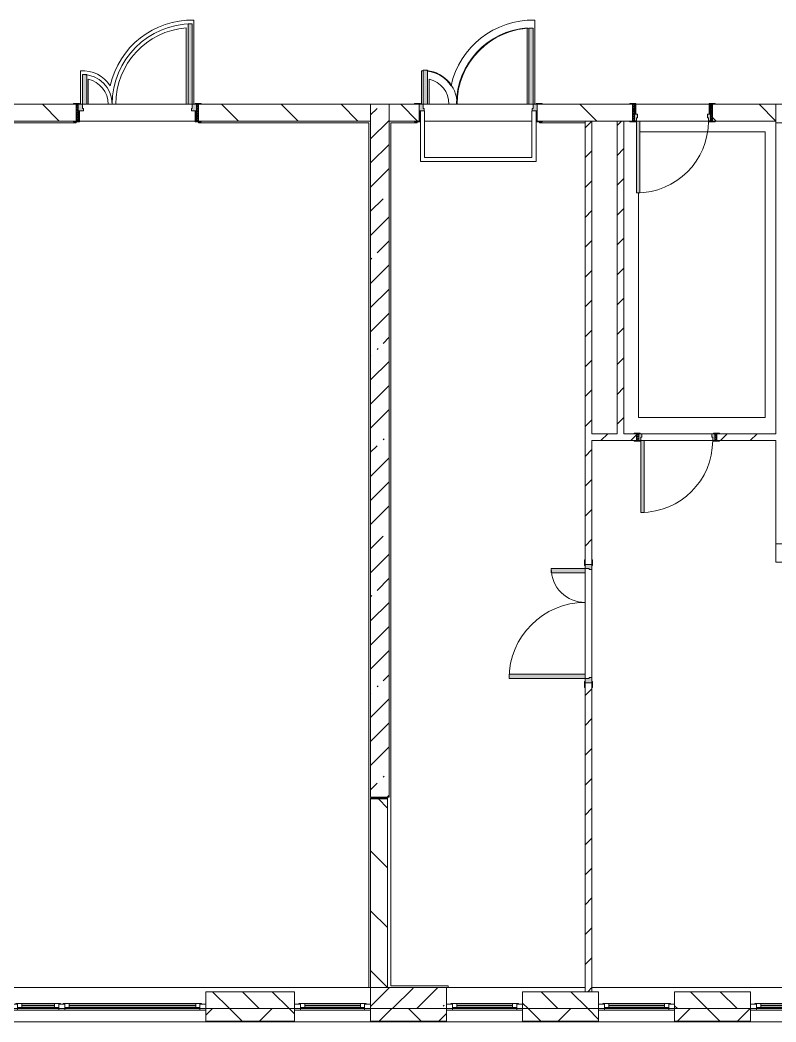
# Model space of a CAD drawing. Header units: millimetres. Extents: x 35224 to 234359, y -8553 to 29000.
# Drawn here: x 210329 to 219279, y -258 to 11595 of the extents above; entities that cross this region are included whole.
import ezdxf

# ---------------------------------------------------------------- set-up
doc = ezdxf.new("R2010")
doc.units = ezdxf.units.MM
for name, color, linetype, lineweight in [('A-DETL-2', 7, 'Continuous', 5), ('A-GLAZ-1', 7, 'Continuous', 5), ('A-WALL', 7, 'Continuous', 9), ('A-WALL-4', 7, 'Continuous', 5), ('I-WALL-3', 7, 'Continuous', 5), ('S-COLS-1', 7, 'Continuous', 5)]:
    doc.layers.add(name, color=color, linetype=linetype, lineweight=lineweight)
for name, color, linetype, lineweight, true_color in [('A-DOOR-2', 7, 'Continuous', 5, 0xaaaaaa), ('A-DOOR-3', 7, 'Continuous', 5, 0xe2e2e2), ('A-DOOR-FRAM-2', 7, 'Continuous', 5, 0xe2e2e2), ('A-DOOR-FRAM-3', 7, 'Continuous', 5, 0xaaaaaa), ('A-FLOR-2', 7, 'Continuous', 5, 0xaaaaaa)]:
    doc.layers.add(name, color=color, linetype=linetype, lineweight=lineweight, true_color=true_color)
pattern_1 = [(135, (107348.7, 0), (-353.5534, -353.5534), [])]
pattern_2 = [(45, (107348.7, 0), (-285.1231, 285.1231), []), (45, (107633.8, 0), (-285.1231, 285.1231), [504.031, -100.806, 16.764, -84.042])]
pattern_3 = [(45, (107348.7, 0), (-176.7767, 176.7767), [])]

# ---------------------------------------------------------------- blocks, each defined once
blk = doc.blocks.new('110_Дверь_СКБ_2Ст - Д-2а_л_ Из коридора на лестницу-32216062-3_7_2_птичка')
at = {"layer": 'A-DOOR-3'}
for points in [[(612, 100), (662, 100), (662, 1000), (612, 1000), (612, 721)], [(-588, 100), (-588, 500), (-638, 500), (-638, 100)], [(712, -100), (712, 20), (698, 20), (698, -100)]]:
    blk.add_hatch(color=256, dxfattribs=at).paths.add_polyline_path(points)
h = blk.add_hatch(color=256, dxfattribs=at)
h.paths.add_polyline_path([(712, 20), (712, 100), (662, 100), (662, 50), (652, 50), (652, 20), (680, 20)])
h.paths.add_polyline_path([(-628, 20), (-628, 50), (-638, 50), (-638, 100), (-688, 100), (-688, 20)])
at = {"layer": 'A-DOOR-FRAM-2'}
for points in [[(-672, 100), (-672, 108), (-742, 108), (-742, 100)], [(-672, -100), (-672, 20), (-688, 20), (-688, -100)], [(768, 100), (768, 108), (698, 108), (698, 100)], [(-672, -108), (-672, -100), (-742, -100), (-742, -108)], [(768, -108), (768, -100), (698, -100), (698, -108)]]:
    blk.add_hatch(color=256, dxfattribs=at).paths.add_polyline_path(points)
at = {"layer": 'A-DOOR-2'}
for p, q in [((662, 1000), (612, 1000)), ((612, 1000), (612, 100)), ((662, 100), (662, 1000)), ((-638, 500), (-638, 100)), ((-588, 500), (-638, 500)), ((-588, 100), (-588, 500)), ((-638, 100), (-588, 100)), ((612, 100), (662, 100))]:
    blk.add_line(p, q, dxfattribs=at)
for centre, radius, start, end in [((662, 100), 900, 90, 180), ((-638, 100), 400, 360, 90)]:
    blk.add_arc(centre, radius, start, end, dxfattribs=at)
at = {"layer": 'A-DOOR-FRAM-3'}
for p, q in [((-672, 108), (-742, 108)), ((-742, 108), (-742, 100)), ((-742, 100), (-672, 100)), ((-638, 100), (-688, 100)), ((-688, 100), (-688, 20)), ((-688, 20), (-628, 20)), ((-672, 20), (-688, 20)), ((-688, 20), (-688, -100)), ((-672, 100), (-672, 108)), ((-672, -100), (-672, 20)), ((-638, 50), (-638, 100)), ((-628, 50), (-638, 50)), ((-628, 20), (-628, 50)), ((662, 50), (652, 50)), ((652, 50), (652, 20)), ((652, 20), (712, 20)), ((662, 100), (662, 50)), ((712, 100), (662, 100)), ((768, 108), (698, 108)), ((698, 108), (698, 100)), ((698, 100), (768, 100)), ((712, 20), (698, 20)), ((698, 20), (698, -100)), ((712, 20), (712, 100)), ((712, -100), (712, 20)), ((768, 100), (768, 108)), ((-672, -100), (-742, -100)), ((-742, -100), (-742, -108)), ((-742, -108), (-672, -108)), ((-688, -100), (-672, -100)), ((-672, -108), (-672, -100)), ((698, -100), (712, -100)), ((768, -100), (698, -100)), ((698, -100), (698, -108)), ((698, -108), (768, -108)), ((768, -108), (768, -100))]:
    blk.add_line(p, q, dxfattribs=at)
blk = doc.blocks.new('120_Окно_СКБ_2Ст_Фрамуга сверху - 120_Окно_СКБ_2Ст_2300х2500_h_ ДОО-19727959-3_7_2_птичка')
at = {"layer": 'A-GLAZ-1'}
for p, q in [((-1150, -127), (-1150, -57)), ((-1150, -57), (-1080, -57)), ((1150, -57), (-1150, -57)), ((-1080, -57), (-1080, -127)), ((-1080, -57), (1080, -57)), ((520, -87), (-1080, -87)), ((-1080, -87), (-1080, -127)), ((-1030, -137), (-1030, -87)), ((-1030, -107), (470, -107)), ((470, -117), (-1030, -117)), ((470, -137), (470, -87)), ((520, -127), (520, -57)), ((520, -57), (590, -57)), ((520, -127), (520, -87)), ((590, -57), (590, -127)), ((1080, -87), (590, -87)), ((590, -87), (590, -127)), ((640, -137), (640, -87)), ((640, -107), (1030, -107)), ((1030, -117), (640, -117)), ((1030, -137), (1030, -87)), ((1080, -127), (1080, -57)), ((1080, -57), (1150, -57)), ((1080, -127), (1080, -87)), ((1150, -57), (1150, -127)), ((-1080, -127), (-1150, -127)), ((-1150, -127), (-1100, -127)), ((-1080, -127), (-1100, -127)), ((-1100, -127), (-1100, -137)), ((-1100, -137), (540, -137)), ((540, -137), (-1100, -137)), ((590, -127), (520, -127)), ((540, -127), (520, -127)), ((540, -127), (570, -127)), ((540, -127), (570, -127)), ((540, -137), (540, -127)), ((590, -127), (570, -127)), ((570, -127), (570, -137)), ((570, -137), (1100, -137)), ((1100, -137), (570, -137)), ((1150, -127), (1080, -127)), ((1100, -127), (1080, -127)), ((1100, -127), (1150, -127)), ((1100, -137), (1100, -127))]:
    blk.add_line(p, q, dxfattribs=at)
blk = doc.blocks.new('120_Окно_СКБ_1Ст - 120_Окно_СКБ_1Ст 900х2500_h_ с форточкой-22876038-3_7_2_птичка')
at = {"layer": 'A-GLAZ-1'}
for p, q in [((-450, -127), (-450, -57)), ((-450, -57), (-380, -57)), ((450, -57), (-450, -57)), ((-380, -57), (-380, -127)), ((380, -87), (-380, -87)), ((-380, -87), (-380, -127)), ((-330, -137), (-330, -87)), ((-330, -107), (330, -107)), ((330, -117), (-330, -117)), ((330, -137), (330, -87)), ((380, -127), (380, -57)), ((380, -57), (450, -57)), ((380, -127), (380, -87)), ((450, -57), (450, -127)), ((-380, -127), (-450, -127)), ((-450, -127), (-400, -127)), ((-380, -127), (-400, -127)), ((-400, -127), (-400, -137)), ((-400, -137), (400, -137)), ((400, -137), (-400, -137)), ((450, -127), (380, -127)), ((400, -127), (380, -127)), ((400, -127), (450, -127)), ((400, -137), (400, -127))]:
    blk.add_line(p, q, dxfattribs=at)
blk = doc.blocks.new('110_Дверь_СКБ_1Ст_Внутренняя1 - Д-8 950x2100h_охрана-V117-3_7_2_птичка')
at = {"layer": 'A-DOOR-2'}
h = blk.add_hatch(dxfattribs=at)
h.set_pattern_fill('FP_95', color=256, style=0, pattern_type=2)
h.set_pattern_definition([(135, (1826.41, 164.685), (-14.14214, -14.14214), []), (225, (1826.41, 164.685), (14.14214, -14.14214), [])])
h.paths.add_polyline_path([(487.5, 100), (462.5, 100), (462.5, -100), (487.5, -100), (487.5, -34.8)])
at = {"layer": 'A-DOOR-3'}
h = blk.add_hatch(color=256, dxfattribs=at)
h.paths.add_polyline_path([(437.5, 100), (437.5, 60), (427.5, 60), (427.5, 20), (462.5, 20), (462.5, 100)])
h.paths.add_polyline_path([(-412.5, 100), (-437.5, 100), (-437.5, 20), (-402.5, 20), (-402.5, 60), (-412.5, 60)])
at = {"layer": 'A-DOOR-FRAM-2'}
for points in [[(397.5, 950), (397.5, 100), (437.5, 100), (437.5, 950)], [(-492.5, 108), (-492.5, 100), (-422.5, 100), (-422.5, 108)], [(-422.5, 20), (-437.5, 20), (-437.5, -100), (-422.5, -100), (-422.5, -34.8)], [(517.5, 108), (447.5, 108), (447.5, 100), (517.5, 100)], [(462.5, 20), (447.5, 20), (447.5, -100), (462.5, -100), (462.5, -34.8)], [(-492.5, -100), (-492.5, -108), (-422.5, -108), (-422.5, -100)], [(447.5, -100), (447.5, -108), (517.5, -108), (517.5, -100)]]:
    blk.add_hatch(color=256, dxfattribs=at).paths.add_polyline_path(points)
at = {"layer": 'A-DOOR-FRAM-3'}
h = blk.add_hatch(dxfattribs=at)
h.set_pattern_fill('FP_96', color=256, style=0, pattern_type=2)
h.set_pattern_definition([(45, (-296.384, 164.685), (-14.1421, 14.1421), []), (135, (-296.384, 164.685), (-14.1421, -14.1421), [])])
h.paths.add_polyline_path([(-437.5, 100), (-462.5, 100), (-462.5, -100), (-437.5, -100), (-437.5, -34.8)])
at = {"layer": 'A-DOOR-2'}
for p, q in [((437.5, 950), (397.5, 950)), ((397.5, 950), (397.5, 100)), ((437.5, 100), (437.5, 950)), ((397.5, 100), (437.5, 100))]:
    blk.add_line(p, q, dxfattribs=at)
blk.add_arc((437.5, 100), 850, 90, 180, dxfattribs=at)
at = {"layer": 'A-DOOR-FRAM-3'}
for p, q in [((-422.5, 108), (-492.5, 108)), ((-492.5, 108), (-492.5, 100)), ((-492.5, 100), (-422.5, 100)), ((-437.5, 100), (-462.5, 100)), ((-462.5, 100), (-462.5, -100)), ((-412.5, 100), (-437.5, 100)), ((-437.5, 100), (-437.5, 20)), ((-437.5, -100), (-437.5, 100)), ((-422.5, 100), (-437.5, 100)), ((-437.5, 100), (-437.5, 99)), ((-437.5, 99), (-422.5, 99)), ((-437.5, 20), (-402.5, 20)), ((-422.5, 20), (-437.5, 20)), ((-437.5, 20), (-437.5, -100)), ((-422.5, 100), (-422.5, 108)), ((-422.5, 99), (-422.5, 100)), ((-422.5, -100), (-422.5, 20)), ((-412.5, 60), (-412.5, 100)), ((-402.5, 60), (-412.5, 60)), ((-402.5, 20), (-402.5, 60)), ((437.5, 60), (427.5, 60)), ((427.5, 60), (427.5, 20)), ((427.5, 20), (462.5, 20)), ((437.5, 100), (437.5, 60)), ((462.5, 100), (437.5, 100)), ((517.5, 108), (447.5, 108)), ((447.5, 108), (447.5, 100)), ((462.5, 100), (447.5, 100)), ((447.5, 100), (447.5, 99)), ((447.5, 100), (517.5, 100)), ((447.5, 99), (462.5, 99)), ((462.5, 20), (447.5, 20)), ((447.5, 20), (447.5, -100)), ((462.5, 20), (462.5, 100)), ((487.5, 100), (462.5, 100)), ((462.5, 100), (462.5, -100)), ((462.5, 99), (462.5, 100)), ((462.5, -100), (462.5, 20)), ((487.5, -100), (487.5, 100)), ((517.5, 100), (517.5, 108)), ((-422.5, -100), (-492.5, -100)), ((-492.5, -100), (-492.5, -108)), ((-492.5, -108), (-422.5, -108)), ((-462.5, -100), (-437.5, -100)), ((-437.5, -100), (-422.5, -100)), ((-422.5, -108), (-422.5, -100)), ((447.5, -100), (462.5, -100)), ((517.5, -100), (447.5, -100)), ((447.5, -100), (447.5, -108)), ((447.5, -108), (517.5, -108)), ((462.5, -100), (487.5, -100)), ((517.5, -108), (517.5, -100))]:
    blk.add_line(p, q, dxfattribs=at)
blk = doc.blocks.new('110_Дверь_СКБ_1Ст_Внутренняя1 - Д-8 950x2100h_охрана-V148-3_7_2_птичка')
at = {"layer": 'A-DOOR-2'}
h = blk.add_hatch(dxfattribs=at)
h.set_pattern_fill('FP_124', color=256, style=0, pattern_type=2)
h.set_pattern_definition([(135, (1826.41, 104.685), (-14.14214, -14.14214), []), (225, (1826.41, 104.685), (14.14214, -14.14214), [])])
h.paths.add_polyline_path([(487, 40), (462, 40), (462, -40), (487, -40)])
at = {"layer": 'A-DOOR-3'}
h = blk.add_hatch(color=256, dxfattribs=at)
h.paths.add_polyline_path([(437, 40), (437, 0), (427, 0), (427, -40), (462, -40), (462, 40)])
h.paths.add_polyline_path([(-413, 40), (-438, 40), (-438, -40), (-403, -40), (-403, 0), (-413, 0)])
at = {"layer": 'A-DOOR-FRAM-2'}
for points in [[(397, 890), (397, 40), (437, 40), (437, 890)], [(-493, 48), (-493, 40), (-423, 40), (-423, 48)], [(517, 48), (447, 48), (447, 40), (517, 40)], [(-423, -40), (-493, -40), (-493, -48), (-423, -48)], [(447, -40), (447, -48), (517, -48), (517, -40)]]:
    blk.add_hatch(color=256, dxfattribs=at).paths.add_polyline_path(points)
at = {"layer": 'A-DOOR-FRAM-3'}
h = blk.add_hatch(dxfattribs=at)
h.set_pattern_fill('FP_125', color=256, style=0, pattern_type=2)
h.set_pattern_definition([(45, (-296.384, 104.685), (-14.1421, 14.1421), []), (135, (-296.384, 104.685), (-14.1421, -14.1421), [])])
h.paths.add_polyline_path([(-438, 40), (-463, 40), (-463, -40), (-438, -40)])
at = {"layer": 'A-DOOR-2'}
for p, q in [((437, 890), (397, 890)), ((397, 890), (397, 40)), ((437, 40), (437, 890)), ((397, 40), (437, 40))]:
    blk.add_line(p, q, dxfattribs=at)
blk.add_arc((437, 40), 850, 90, 180, dxfattribs=at)
at = {"layer": 'A-DOOR-FRAM-3'}
for p, q in [((-423, 48), (-493, 48)), ((-493, 48), (-493, 40)), ((-493, 40), (-423, 40)), ((-438, 40), (-463, 40)), ((-463, 40), (-463, -40)), ((-413, 40), (-438, 40)), ((-438, 40), (-438, -40)), ((-438, -40), (-438, 40)), ((-423, 40), (-438, 40)), ((-438, 40), (-438, 39)), ((-438, 39), (-423, 39)), ((-423, 40), (-423, 48)), ((-423, 39), (-423, 40)), ((-413, 0), (-413, 40)), ((-403, 0), (-413, 0)), ((-403, -40), (-403, 0)), ((437, 0), (427, 0)), ((427, 0), (427, -40)), ((437, 40), (437, 0)), ((462, 40), (437, 40)), ((517, 48), (447, 48)), ((447, 48), (447, 40)), ((462, 40), (447, 40)), ((447, 40), (447, 39)), ((447, 40), (517, 40)), ((447, 39), (462, 39)), ((462, -40), (462, 40)), ((487, 40), (462, 40)), ((462, 40), (462, -40)), ((462, 39), (462, 40)), ((487, -40), (487, 40)), ((517, 40), (517, 48)), ((-423, -40), (-493, -40)), ((-493, -40), (-493, -48)), ((-493, -48), (-423, -48)), ((-463, -40), (-438, -40)), ((-423, -39), (-438, -39)), ((-438, -39), (-438, -40)), ((-438, -40), (-403, -40)), ((-438, -40), (-423, -40)), ((-423, -40), (-423, -39)), ((-423, -48), (-423, -40)), ((427, -40), (462, -40)), ((462, -39), (447, -39)), ((447, -39), (447, -40)), ((447, -40), (462, -40)), ((517, -40), (447, -40)), ((447, -40), (447, -48)), ((447, -48), (517, -48)), ((462, -40), (462, -39)), ((462, -40), (487, -40)), ((517, -48), (517, -40))]:
    blk.add_line(p, q, dxfattribs=at)
blk = doc.blocks.new('110_Дверь_СКБ_2Ст - Д-6_л__ ДОО_Дв_1450x2100h_Дверь из раздевальной в коридор-V149-3_7_2_птичка')
at = {"layer": 'A-DOOR-2'}
h = blk.add_hatch(dxfattribs=at)
h.set_pattern_fill('FP_126', color=256, style=0, pattern_type=2)
h.set_pattern_definition([(135, (1576.41, 164.685), (-14.14214, -14.14214), []), (225, (1576.41, 164.685), (14.14214, -14.14214), [])])
h.paths.add_polyline_path([(737.5, -100), (737.5, 100), (712.5, 100), (712.5, -100)])
at = {"layer": 'A-DOOR-3'}
for points in [[(662.5, 100), (662.5, 1050), (612.5, 1050), (612.5, 100)], [(-587.5, 100), (-587.5, 450), (-637.5, 450), (-637.5, 100)]]:
    blk.add_hatch(color=256, dxfattribs=at).paths.add_polyline_path(points)
h = blk.add_hatch(color=256, dxfattribs=at)
h.paths.add_polyline_path([(652.5, 20), (712.5, 20), (712.5, 100), (662.5, 100), (662.5, 50), (652.5, 50)])
h.paths.add_polyline_path([(-687.5, 20), (-627.5, 20), (-627.5, 50), (-637.5, 50), (-637.5, 100), (-687.5, 100)])
at = {"layer": 'A-DOOR-FRAM-2'}
for points in [[(-672.5, 100), (-672.5, 108), (-742.5, 108), (-742.5, 100)], [(-672.5, -100), (-672.5, 20), (-687.5, 20), (-687.5, -100)], [(767.5, 100), (767.5, 108), (697.5, 108), (697.5, 100)], [(712.5, -100), (712.5, 20), (697.5, 20), (697.5, -100)], [(-672.5, -108), (-672.5, -100), (-742.5, -100), (-742.5, -108)], [(767.5, -108), (767.5, -100), (697.5, -100), (697.5, -108)]]:
    blk.add_hatch(color=256, dxfattribs=at).paths.add_polyline_path(points)
at = {"layer": 'A-DOOR-FRAM-3'}
h = blk.add_hatch(dxfattribs=at)
h.set_pattern_fill('FP_127', color=256, style=0, pattern_type=2)
h.set_pattern_definition([(45, (-546.384, 164.685), (-14.1421, 14.1421), []), (135, (-546.384, 164.685), (-14.1421, -14.1421), [])])
h.paths.add_polyline_path([(-687.5, -100), (-687.5, 100), (-712.5, 100), (-712.5, -100)])
at = {"layer": 'A-DOOR-2'}
for p, q in [((662.5, 1050), (612.5, 1050)), ((612.5, 1050), (612.5, 100)), ((662.5, 100), (662.5, 1050)), ((-637.5, 450), (-637.5, 100)), ((-587.5, 450), (-637.5, 450)), ((-587.5, 100), (-587.5, 450)), ((-637.5, 100), (-587.5, 100)), ((612.5, 100), (662.5, 100))]:
    blk.add_line(p, q, dxfattribs=at)
for centre, radius, start, end in [((662.5, 100), 950, 90, 180), ((-637.5, 100), 350, 360, 90)]:
    blk.add_arc(centre, radius, start, end, dxfattribs=at)
at = {"layer": 'A-DOOR-FRAM-3'}
for p, q in [((-672.5, 108), (-742.5, 108)), ((-742.5, 108), (-742.5, 100)), ((-742.5, 100), (-672.5, 100)), ((-687.5, 100), (-712.5, 100)), ((-712.5, 100), (-712.5, -100)), ((-637.5, 100), (-687.5, 100)), ((-687.5, 100), (-687.5, 20)), ((-687.5, -100), (-687.5, 100)), ((-687.5, 20), (-627.5, 20)), ((-672.5, 20), (-687.5, 20)), ((-687.5, 20), (-687.5, -100)), ((-672.5, 100), (-672.5, 108)), ((-672.5, -100), (-672.5, 20)), ((-637.5, 50), (-637.5, 100)), ((-627.5, 50), (-637.5, 50)), ((-627.5, 20), (-627.5, 50)), ((662.5, 50), (652.5, 50)), ((652.5, 50), (652.5, 20)), ((652.5, 20), (712.5, 20)), ((662.5, 100), (662.5, 50)), ((712.5, 100), (662.5, 100)), ((767.5, 108), (697.5, 108)), ((697.5, 108), (697.5, 100)), ((697.5, 100), (767.5, 100)), ((712.5, 20), (697.5, 20)), ((697.5, 20), (697.5, -100)), ((712.5, 20), (712.5, 100)), ((737.5, 100), (712.5, 100)), ((712.5, 100), (712.5, -100)), ((712.5, -100), (712.5, 20)), ((737.5, -100), (737.5, 100)), ((767.5, 100), (767.5, 108)), ((-672.5, -100), (-742.5, -100)), ((-742.5, -100), (-742.5, -108)), ((-742.5, -108), (-672.5, -108)), ((-712.5, -100), (-687.5, -100)), ((-687.5, -100), (-672.5, -100)), ((-672.5, -108), (-672.5, -100)), ((697.5, -100), (712.5, -100)), ((767.5, -100), (697.5, -100)), ((697.5, -100), (697.5, -108)), ((697.5, -108), (767.5, -108)), ((712.5, -100), (737.5, -100)), ((767.5, -108), (767.5, -100))]:
    blk.add_line(p, q, dxfattribs=at)
blk = doc.blocks.new('120_Окно_СКБ_1Ст - 120_Окно_СКБ_1Ст 900х2500_h_ с форточкой-V215-3_7_2_птичка')
at = {"layer": 'A-GLAZ-1'}
for p, q in [((-450, -127), (-450, -57)), ((-450, -57), (-380, -57)), ((450, -57), (-450, -57)), ((-380, -57), (-380, -127)), ((380, -87), (-380, -87)), ((-380, -87), (-380, -127)), ((-330, -137), (-330, -87)), ((-330, -107), (330, -107)), ((330, -117), (-330, -117)), ((330, -137), (330, -87)), ((380, -127), (380, -57)), ((380, -57), (450, -57)), ((380, -127), (380, -87)), ((450, -57), (450, -127)), ((-380, -127), (-450, -127)), ((-450, -127), (-400, -127)), ((-380, -127), (-400, -127)), ((-400, -127), (-400, -137)), ((-400, -137), (400, -137)), ((400, -137), (-400, -137)), ((450, -127), (380, -127)), ((400, -127), (380, -127)), ((400, -137), (400, -127)), ((404, -127), (450, -127))]:
    blk.add_line(p, q, dxfattribs=at)
blk = doc.blocks.new('110_Дверь_СКБ_2Ст - Д-5_п_ Из игровой в коридор-32351726-3_7_2_птичка')
at = {"layer": 'A-DOOR-3'}
h = blk.add_hatch(color=256, dxfattribs=at)
h.paths.add_polyline_path([(712, -40), (712, 40), (652, 40), (652, 10), (662, 10), (662, -40)])
h.paths.add_polyline_path([(-628, 40), (-688, 40), (-688, -40), (-638, -40), (-638, 10), (-628, 10)])
for points in [[(-588, -440), (-588, -40), (-638, -40), (-638, -440)], [(662, -940), (662, -40), (612, -40), (612, -940)]]:
    blk.add_hatch(color=256, dxfattribs=at).paths.add_polyline_path(points)
at = {"layer": 'A-DOOR-FRAM-2'}
for points in [[(-673, 48), (-743, 48), (-743, 40), (-673, 40)], [(767, 48), (697, 48), (697, 40), (767, 40)], [(-673, -40), (-743, -40), (-743, -48), (-673, -48)], [(767, -40), (697, -40), (697, -48), (767, -48)]]:
    blk.add_hatch(color=256, dxfattribs=at).paths.add_polyline_path(points)
at = {"layer": 'A-DOOR-2'}
for p, q in [((-638, -40), (-588, -40)), ((-638, -440), (-638, -40)), ((-588, -40), (-588, -440)), ((612, -40), (662, -40)), ((612, -940), (612, -40)), ((662, -40), (662, -940)), ((-588, -440), (-638, -440)), ((662, -940), (612, -940))]:
    blk.add_line(p, q, dxfattribs=at)
for centre, radius, start, end in [((-638, -40), 400, 270, 0), ((662, -40), 900, 180, 270)]:
    blk.add_arc(centre, radius, start, end, dxfattribs=at)
at = {"layer": 'A-DOOR-FRAM-3'}
for p, q in [((-743, 48), (-673, 48)), ((-743, 40), (-743, 48)), ((-673, 40), (-743, 40)), ((-688, 40), (-628, 40)), ((-688, -40), (-688, 40)), ((-688, 40), (-673, 40)), ((-688, 39), (-688, 40)), ((-673, 39), (-688, 39)), ((-673, 48), (-673, 40)), ((-673, 40), (-673, 39)), ((-638, 10), (-638, -40)), ((-628, 10), (-638, 10)), ((-628, 40), (-628, 10)), ((652, 40), (712, 40)), ((652, 10), (652, 40)), ((662, 10), (652, 10)), ((662, -40), (662, 10)), ((697, 40), (697, 48)), ((697, 48), (767, 48)), ((697, 39), (697, 40)), ((697, 40), (712, 40)), ((767, 40), (697, 40)), ((712, 39), (697, 39)), ((712, 40), (712, -40)), ((712, 40), (712, 39)), ((767, 48), (767, 40)), ((-743, -40), (-673, -40)), ((-743, -48), (-743, -40)), ((-673, -48), (-743, -48)), ((-638, -40), (-688, -40)), ((-673, -40), (-673, -48)), ((712, -40), (662, -40)), ((697, -48), (697, -40)), ((697, -40), (767, -40)), ((767, -48), (697, -48)), ((767, -40), (767, -48))]:
    blk.add_line(p, q, dxfattribs=at)

msp = doc.modelspace()

# ---------------------------------------------------------------- hatches: boundary and pattern name
at = {"layer": 'A-WALL-4'}
h = msp.add_hatch(dxfattribs=at)
h.set_pattern_fill('FP_91', color=256, style=0, pattern_type=2)
h.set_pattern_definition([(135, (107348.7, 0), (-176.7767, -176.7767), [])])
h.paths.add_polyline_path([(228478.7, -100), (228778.7, -100), (228778.7, 100), (228478.7, 100)])
h.paths.add_polyline_path([(218978.7, -100), (218978.7, 100), (218078.7, 100), (218078.7, -100), (218285.4, -100)])
h.paths.add_polyline_path([(216421, -100), (217178.7, -100), (217178.7, 100), (216278.7, 100), (216278.7, -100)])
h.paths.add_polyline_path([(226678.7, -100), (226675.3, 100), (226178.7, 100), (226178.7, -100), (226675.3, -100)])
h.paths.add_polyline_path([(220778.7, -100), (221028.7, -100), (221028.7, 100), (220778.7, 100)])
h.paths.add_polyline_path([(223328.7, -100), (224378.7, -100), (224378.7, 100), (223328.7, 100)])
h.paths.add_polyline_path([(209978.7, -100), (210228.7, -100), (210228.7, 100), (209978.7, 100)])
h.paths.add_polyline_path([(212528.7, -100), (213578.7, -100), (213578.7, 100), (212528.7, 100)])
h.paths.add_polyline_path([(209078.7, -100), (209078.7, 100), (208178.7, 100), (208178.7, -100), (208963.4, -100)])
h.paths.add_polyline_path([(201878.7, -100), (202128.7, -100), (202128.7, 100), (201878.7, 100), (201878.7, 56.5)])
h.paths.add_polyline_path([(204428.7, -100), (205478.7, -100), (205478.7, 100), (204428.7, 100)])
h.paths.add_polyline_path([(199278.7, -100), (200078.7, -100), (200078.7, 100), (199278.7, 100)])
h = msp.add_hatch(dxfattribs=at)
h.set_pattern_fill('FP_93', color=256, style=0, pattern_type=2)
h.set_pattern_definition([(45, (107348.7, 0), (-353.5534, 353.5534), []), (135, (107348.7, 0), (-353.5534, -353.5534), [])])
h.paths.add_polyline_path([(231336.3, -250), (232428.7, -250), (232428.7, -100), (231078.7, -100), (231078.7, -250)])
h.paths.add_polyline_path([(227607.5, -250), (228778.7, -250), (228778.7, -100), (227578.7, -100), (227578.7, -250)])
h.paths.add_polyline_path([(217178.7, -250), (217178.7, -100), (216278.7, -100), (216278.7, -250), (216421, -250)])
h.paths.add_polyline_path([(215378.7, -250), (215378.7, -100), (214478.7, -100), (214478.7, -250), (214556.6, -250)])
h.paths.add_polyline_path([(218078.7, -250), (218978.7, -250), (218978.7, -100), (218078.7, -100)])
h.paths.add_polyline_path([(226678.7, -250), (226675.3, -100), (225278.7, -100), (225278.7, -250), (226675.3, -250)])
h.paths.add_polyline_path([(219878.7, -250), (221028.7, -250), (221028.7, -100), (219878.7, -100)])
h.paths.add_polyline_path([(223328.7, -250), (224378.7, -250), (224378.7, -100), (223328.7, -100)])
h.paths.add_polyline_path([(207278.7, -250), (207278.7, -100), (206378.7, -100), (206378.7, -250), (207099, -250)])
h.paths.add_polyline_path([(212692.2, -250), (213578.7, -250), (213578.7, -100), (212528.7, -100), (212528.7, -250)])
h.paths.add_polyline_path([(201878.7, -250), (202128.7, -250), (202128.7, -100), (200978.7, -100), (200978.7, -250), (201505.7, -250)])
h.paths.add_polyline_path([(208178.7, -250), (210228.7, -250), (210228.7, -100), (208178.7, -100)])
h.paths.add_polyline_path([(205478.7, -250), (205478.7, -100), (204428.7, -100), (204428.7, -250), (205234.6, -250)])
h.paths.add_polyline_path([(199641.3, -250), (200078.7, -250), (200078.7, -100), (199278.7, -100), (199278.7, -250)])
h.paths.add_polyline_path([(198378.7, -250), (198378.7, -100), (196558.7, -100), (196558.7, -250), (198243, -250)])
at = {"layer": 'I-WALL-3'}
h = msp.add_hatch(dxfattribs=at)
h.set_pattern_fill('FP_92', color=256, style=0, pattern_type=2)
h.set_pattern_definition(pattern_1)
h.paths.add_polyline_path([(212692.2, 10400), (214478.7, 10400), (214478.7, 10600), (212443.7, 10600), (212443.7, 10400), (212473.7, 10400)])
h.paths.add_polyline_path([(208963.4, 10400), (210993.7, 10400), (210993.7, 10600), (208958.7, 10600), (208958.7, 10400)])
h.paths.add_polyline_path([(197333.7, 10400), (197333.7, 10600), (196958.7, 10600), (196958.7, 10400), (197278.7, 10400)])
h.paths.add_polyline_path([(199298.7, 10400), (199858.7, 10400), (199858.7, 10600), (198733.7, 10600), (198733.7, 10400), (198788.7, 10400)])
h.paths.add_polyline_path([(201505.7, 10400), (201558.7, 10400), (201558.7, 10600), (200808.7, 10600), (200808.7, 10400), (200838.7, 10400)])
h = msp.add_hatch(dxfattribs=at)
h.set_pattern_fill('FP_89', color=256, style=0, pattern_type=2)
h.set_pattern_definition(pattern_2)
h.paths.add_polyline_path([(214478.7, 2400), (214698.7, 2400), (214698.7, 10600), (214478.7, 10600), (214478.7, 6593.4)])
h = msp.add_hatch(dxfattribs=at)
h.set_pattern_fill('FP_92', color=256, style=0, pattern_type=2)
h.set_pattern_definition(pattern_1)
h.paths.add_polyline_path([(227607.5, 10400), (228558.7, 10400), (228558.7, 10600), (226678.7, 10600), (226678.7, 10400)])
h.paths.add_polyline_path([(214998.7, 10400), (215053.7, 10400), (215053.7, 10600), (214698.7, 10600), (214698.7, 10400)])
h.paths.add_polyline_path([(217353.2, 10400), (217578.7, 10400), (217578.7, 10600), (216453.7, 10600), (216453.7, 10400), (217098.7, 10400)])
h.paths.add_polyline_path([(219217.6, 10400), (219278.7, 10400), (219278.7, 10600), (218528.7, 10600), (218528.7, 10400), (218558.7, 10400)])
h = msp.add_hatch(dxfattribs=at)
h.set_pattern_fill('FP_94', color=256, style=0, pattern_type=2)
h.set_pattern_definition(pattern_3)
h.paths.add_polyline_path([(217098.7, 100), (217098.7, 3755), (217018.7, 3755), (217018.7, 100)])
h.paths.add_polyline_path([(217098.7, 5155), (217098.7, 10400), (217018.7, 10400), (217018.7, 5155), (217068.7, 5155)])
h = msp.add_hatch(dxfattribs=at)
h.set_pattern_fill('FP_94', color=256, style=0, pattern_type=2)
h.set_pattern_definition(pattern_3)
h.paths.add_polyline_path([(217478.7, 6700), (217478.7, 10400), (217398.7, 10400), (217398.7, 6700)])
h = msp.add_hatch(dxfattribs=at)
h.set_pattern_fill('FP_94', color=256, style=0, pattern_type=2)
h.set_pattern_definition(pattern_3)
h.paths.add_polyline_path([(218608.7, 6620), (219278.7, 6620), (219278.7, 6700), (218578.7, 6700), (218578.7, 6620)])
h.paths.add_polyline_path([(217098.7, 6620), (217628.7, 6620), (217628.7, 6700), (217098.7, 6700)])
h = msp.add_hatch(dxfattribs=at)
h.set_pattern_fill('FP_92', color=256, style=0, pattern_type=2)
h.set_pattern_definition(pattern_1)
h.paths.add_polyline_path([(214678.7, 150), (214678.7, 2380), (214478.7, 2380), (214478.7, 150), (214556.6, 150)])
at = {"layer": 'S-COLS-1'}
h = msp.add_hatch(dxfattribs=at)
h.set_pattern_fill('FP_89', color=256, style=0, pattern_type=2)
h.set_pattern_definition(pattern_2)
h.paths.add_polyline_path([(214478.7, -100), (215378.7, -100), (215378.7, 150), (214478.7, 150)])

# ---------------------------------------------------------------- linework, layer by layer
at = {"layer": 'A-DETL-2'}
for p, q in [((219152.2, 10273.7), (217668.7, 10273.7)), ((219152.2, 6893.7), (219152.2, 10273.7)), ((217652.2, 9550), (217652.2, 6893.7)), ((217652.2, 6893.7), (219152.2, 6893.7))]:
    msp.add_line(p, q, dxfattribs=at)
at = {"layer": 'A-FLOR-2'}
for p, q in [((212297.1, 11502.3), (212297.1, 10600)), ((212387.1, 10600), (212387.1, 11594.8)), ((216332.1, 11502.3), (216332.1, 10600)), ((216422.1, 10600), (216422.1, 11594.8)), ((211045.9, 10994.4), (211045.9, 10600)), ((215080.9, 10994.4), (215080.9, 10600)), ((211135.9, 10600), (211135.9, 10897.1)), ((215170.9, 10600), (215170.9, 10897.1)), ((211118.7, 10600), (211135.9, 10600)), ((211372.1, 10600), (211462.1, 10600)), ((211462.1, 10600), (212318.7, 10600)), ((215153.7, 10600), (215170.9, 10600)), ((215407.1, 10600), (215497.1, 10600)), ((215497.1, 10600), (216353.7, 10600)), ((215118.7, 9970), (215118.7, 10520)), ((216388.7, 10520), (216388.7, 9970)), ((210993.7, 10380), (208979.7, 10380)), ((210993.7, 10392), (210993.7, 10380)), ((212443.7, 10380), (212443.7, 10392)), ((214458.7, 10380), (212443.7, 10380)), ((214458.7, 150), (214458.7, 10380)), ((215028.7, 10380), (214718.7, 10380)), ((214718.7, 10380), (214718.7, 170)), ((215028.7, 10392), (215028.7, 10380)), ((215068.7, 10392), (215068.7, 9920)), ((216438.7, 9920), (216438.7, 10392)), ((216478.7, 10380), (216478.7, 10392)), ((217018.7, 10380), (216478.7, 10380)), ((216388.7, 9970), (215118.7, 9970)), ((215068.7, 9920), (216438.7, 9920)), ((214718.7, 170), (215398.7, 170)), ((215398.7, 170), (215398.7, 150))]:
    msp.add_line(p, q, dxfattribs=at)
for centre, radius, start, end in [((212367.1, 10600), 995, 88.8489, 167.32946), ((212367.1, 10600), 905, 94.43687, 180), ((216402.1, 10600), 995, 88.8489, 167.32946), ((216402.1, 10600), 905, 94.43687, 180), ((211067.1, 10600), 395, 33.54048, 93.07201), ((215102.1, 10600), 395, 89.76418, 93.07201), ((215102.1, 10600), 395, 33.54048, 82.48481), ((211067.1, 10600), 305, 0, 76.9573), ((215102.1, 10600), 305, 0, 76.9573)]:
    msp.add_arc(centre, radius, start, end, dxfattribs=at)
at = {"layer": 'A-WALL'}
for p, q in [((214478.7, 10400), (214478.7, 10600)), ((214698.7, 10600), (214698.7, 10400)), ((219278.7, 10400), (219278.7, 10600)), ((217098.7, 10400), (217018.7, 10400)), ((217478.7, 10400), (217398.7, 10400)), ((219358.7, 10380), (219278.7, 10380)), ((219278.7, 5400), (219358.7, 5400)), ((217018.7, 100), (217098.7, 100)), ((212528.7, -100), (213578.7, -100)), ((213578.7, -100), (212528.7, -100)), ((216278.7, -100), (217178.7, -100)), ((217178.7, -100), (216278.7, -100)), ((218078.7, -100), (218978.7, -100)), ((218978.7, -100), (218078.7, -100)), ((212528.7, -250), (213578.7, -250)), ((212528.7, -253), (213578.7, -253)), ((214478.7, -250), (215378.7, -250)), ((214478.7, -253), (215378.7, -253)), ((216278.7, -250), (217178.7, -250)), ((216278.7, -253), (217178.7, -253)), ((218078.7, -250), (218978.7, -250)), ((218078.7, -253), (218978.7, -253))]:
    msp.add_line(p, q, dxfattribs=at)
at = {"layer": 'A-WALL-4'}
for p, q in [((213578.7, 100), (212528.7, 100)), ((212528.7, 100), (212528.7, -258)), ((213578.7, -258), (213578.7, 100)), ((217018.7, 100), (216278.7, 100)), ((216278.7, 100), (216278.7, -258)), ((217178.7, 100), (217098.7, 100)), ((217178.7, -258), (217178.7, 100)), ((218978.7, 100), (218078.7, 100)), ((218078.7, 100), (218078.7, -258)), ((218978.7, -258), (218978.7, 100)), ((210228.7, -100), (212528.7, -100)), ((215378.7, -100), (214478.7, -100)), ((214478.7, -100), (214478.7, -258)), ((215378.7, -258), (215378.7, -100)), ((217178.7, -100), (218078.7, -100)), ((204428.7, -258), (217178.7, -258)), ((217178.7, -258), (232586.7, -258))]:
    msp.add_line(p, q, dxfattribs=at)
at = {"layer": 'I-WALL-3'}
for p, q in [((210963.7, 10600), (206048.7, 10600)), ((211135.9, 10600), (211372.1, 10600)), ((214998.7, 10600), (212473.7, 10600)), ((215170.9, 10600), (215407.1, 10600)), ((217548.7, 10600), (216508.7, 10600)), ((217618.7, 10600), (218488.7, 10600)), ((228558.7, 10600), (218558.7, 10600)), ((208958.7, 10400), (210963.7, 10400)), ((212403.7, 10400), (211033.7, 10400)), ((212473.7, 10400), (214478.7, 10400)), ((214478.7, 10400), (214478.7, 2400)), ((214698.7, 10400), (214998.7, 10400)), ((214698.7, 2400), (214698.7, 10400)), ((216388.7, 10400), (215118.7, 10400)), ((216508.7, 10400), (217018.7, 10400)), ((217018.7, 10400), (217018.7, 5210)), ((217098.7, 10400), (217398.7, 10400)), ((217098.7, 6700), (217098.7, 10400)), ((217398.7, 10400), (217398.7, 6700)), ((217478.7, 10400), (217548.7, 10400)), ((217478.7, 6700), (217478.7, 10400)), ((218478.7, 10400), (217668.7, 10400)), ((218558.7, 10400), (219278.7, 10400)), ((219278.7, 10400), (219278.7, 6700)), ((217398.7, 6700), (217098.7, 6700)), ((217598.7, 6700), (217478.7, 6700)), ((217688.7, 6700), (218518.7, 6700)), ((219278.7, 6700), (218608.7, 6700)), ((217098.7, 6620), (217598.7, 6620)), ((217098.7, 5210), (217098.7, 6620)), ((218528.7, 6620), (217718.7, 6620)), ((218608.7, 6620), (219278.7, 6620)), ((219278.7, 6620), (219278.7, 5180)), ((219278.7, 5180), (224698.7, 5180)), ((217018.7, 3855), (217018.7, 5055)), ((217098.7, 5095), (217098.7, 3815)), ((217018.7, 3700), (217018.7, 100)), ((217098.7, 100), (217098.7, 3700)), ((214478.7, 2400), (214698.7, 2400)), ((214478.7, 2390), (214478.7, 150)), ((214478.7, 2390), (214678.7, 2390)), ((214678.7, 2380), (214478.7, 2380)), ((214678.7, 150), (214678.7, 2390)), ((209978.7, 150), (214478.7, 150)), ((214478.7, 150), (214678.7, 150)), ((215378.7, 150), (217018.7, 150)), ((217098.7, 150), (219878.7, 150)), ((214478.7, -100), (213578.7, -100)), ((216278.7, -100), (215378.7, -100)), ((219878.7, -100), (218978.7, -100))]:
    msp.add_line(p, q, dxfattribs=at)
at = {"layer": 'S-COLS-1'}
for p, q in [((215378.7, 150), (214478.7, 150)), ((214478.7, 150), (214478.7, -100)), ((215378.7, -100), (215378.7, 150)), ((214478.7, -100), (215378.7, -100))]:
    msp.add_line(p, q, dxfattribs=at)

# ---------------------------------------------------------------- block references
at = {"layer": 'A-DOOR-2'}
for name, p in [('110_Дверь_СКБ_2Ст - Д-6_л__ ДОО_Дв_1450x2100h_Дверь из раздевальной в коридор-V149-3_7_2_птичка', (211706.2, 10500)), ('110_Дверь_СКБ_2Ст - Д-2а_л_ Из коридора на лестницу-32216062-3_7_2_птичка', (215741.2, 10500))]:
    msp.add_blockref(name, p, dxfattribs=at)
for name, p, rotation in [('110_Дверь_СКБ_1Ст_Внутренняя1 - Д-8 950x2100h_охрана-V117-3_7_2_птичка', (218066.2, 10500), 180), ('110_Дверь_СКБ_1Ст_Внутренняя1 - Д-8 950x2100h_охрана-V148-3_7_2_птичка', (218116.2, 6660), 180), ('110_Дверь_СКБ_2Ст - Д-5_п_ Из игровой в коридор-32351726-3_7_2_птичка', (217058.7, 4467.5), 269.9999999999999)]:
    msp.add_blockref(name, p, dxfattribs=dict(at, rotation=rotation))
at = {"layer": 'A-GLAZ-1', "rotation": 180}
for name, p in [('120_Окно_СКБ_2Ст_Фрамуга сверху - 120_Окно_СКБ_2Ст_2300х2500_h_ ДОО-19727959-3_7_2_птичка', (211378.7, -175)), ('120_Окно_СКБ_1Ст - 120_Окно_СКБ_1Ст 900х2500_h_ с форточкой-V215-3_7_2_птичка', (214028.7, -175)), ('120_Окно_СКБ_1Ст - 120_Окно_СКБ_1Ст 900х2500_h_ с форточкой-22876038-3_7_2_птичка', (215828.7, -175)), ('120_Окно_СКБ_1Ст - 120_Окно_СКБ_1Ст 900х2500_h_ с форточкой-22876038-3_7_2_птичка', (217628.7, -175)), ('120_Окно_СКБ_1Ст - 120_Окно_СКБ_1Ст 900х2500_h_ с форточкой-22876038-3_7_2_птичка', (219428.7, -175))]:
    msp.add_blockref(name, p, dxfattribs=at)

doc.saveas('drawing.dxf')
